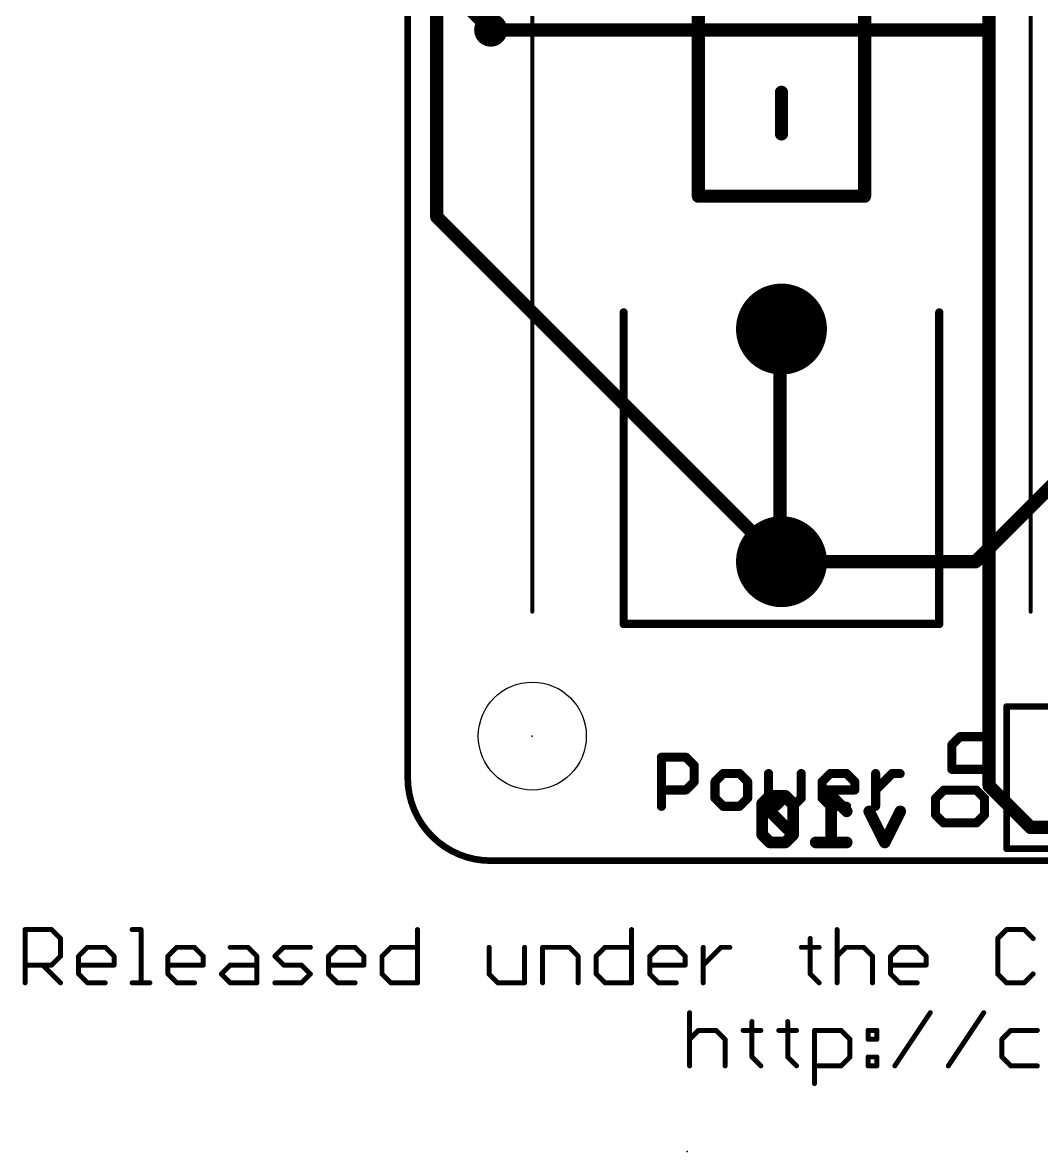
# Model space of a CAD drawing. Extents: x -12 to 102, y -12 to 69.
# Drawn here: x -11.78 to 19.38, y -8.89 to 25.63 of the extents above; entities that cross this region are included whole.
import ezdxf

# ---------------------------------------------------------------- set-up
doc = ezdxf.new("R2010")
doc.units = 0
for name, color, linetype in [('1', 12, 'CONTINUOUS'), ('16', 132, 'CONTINUOUS'), ('17', 110, 'CONTINUOUS'), ('18', 110, 'CONTINUOUS'), ('20', 53, 'CONTINUOUS'), ('21', 41, 'CONTINUOUS'), ('23', 53, 'CONTINUOUS'), ('49', 6, 'CONTINUOUS'), ('51', 53, 'CONTINUOUS')]:
    doc.layers.add(name, color=color, linetype=linetype)

# ---------------------------------------------------------------- blocks, each defined once
blk = doc.blocks.new('ROUNDP')
at = {"const_width": 0.5}
blk.add_lwpolyline([(0, -0.25, 1), (0, 0.25, 1), (0, -0.25)], format="xyb", dxfattribs=at)
blk = doc.blocks.new('ROUNDV')
at = {"const_width": 0.5}
blk.add_lwpolyline([(0, -0.25, 1), (0, 0.25, 1), (0, -0.25)], format="xyb", dxfattribs=at)

msp = doc.modelspace()

# ---------------------------------------------------------------- linework, layer by layer
at = {"layer": '1', "const_width": 0.4064}
for points in [[(17.78, 25.4), (17.78, 33.02)], [(2.54, 25.4), (17.78, 25.4)], [(17.78, 2.286), (17.78, 25.4)], [(19.05, 1.016), (17.78, 2.286)], [(31.75, 1.016), (19.05, 1.016)]]:
    msp.add_lwpolyline(points, dxfattribs=at)
at = {"layer": '1', "const_width": 0.2032}
for points in [[(2.54, 25.5016, 1), (2.54, 25.2984)], [(17.8816, 25.4, 1), (17.6784, 25.4)], [(17.78, 25.2984, 1), (17.78, 25.5016)], [(17.6784, 25.4, 1), (17.8816, 25.4)], [(17.8518, 2.3578, 1), (17.7082, 2.2142)], [(17.6784, 2.286, 1), (17.8816, 2.286)], [(19.05, 1.1176, 1), (19.05, 0.9144)], [(18.9782, 0.9442, 1), (19.1218, 1.0878)]]:
    msp.add_lwpolyline(points, format="xyb", dxfattribs=at)
at = {"layer": '16'}
for points, const_width in [([(0.889, 44.069), (0.889, 19.685)], 0.4064), ([(1.651, 26.289), (2.54, 25.4)], 0.4064), ([(0.889, 19.685), (11.43, 9.144)], 0.4064), ([(17.3666, 9.144), (22.8085, 14.5859)], 0.4064), ([(11.43, 9.144), (17.3666, 9.144)], 0.4064), ([(11.0761, 1.9824), (10.8388, 1.7451)], 0.3556), ([(11.5506, 1.9824), (11.0761, 1.9824)], 0.3556), ([(11.7879, 1.7451), (11.5506, 1.9824)], 0.3556), ([(13.425, 1.5079), (12.9505, 1.9824)], 0.3556), ([(12.9505, 1.9824), (12.9505, 0.5588)], 0.3556), ([(10.8388, 1.7451), (10.8388, 0.7961)], 0.3556), ([(11.7879, 0.7961), (10.8388, 1.7451)], 0.3556), ([(11.7879, 0.7961), (11.7879, 1.7451)], 0.3556), ([(14.5877, 0.5588), (14.1131, 1.5079)], 0.3556), ([(15.0622, 1.5079), (14.5877, 0.5588)], 0.3556), ([(10.8388, 0.7961), (11.0761, 0.5588)], 0.3556), ([(11.0761, 0.5588), (11.5506, 0.5588)], 0.3556), ([(11.5506, 0.5588), (11.7879, 0.7961)], 0.3556), ([(13.425, 0.5588), (12.476, 0.5588)], 0.3556)]:
    msp.add_lwpolyline(points, dxfattribs=dict(at, const_width=const_width))
for points, const_width in [([(2.4682, 25.3282, 1), (2.6118, 25.4718)], 0.2032), ([(0.7874, 19.685, 1), (0.9906, 19.685)], 0.2032), ([(0.9608, 19.7568, 1), (0.8172, 19.6132)], 0.2032), ([(11.43, 9.2456, 1), (11.43, 9.0424)], 0.2032), ([(17.3666, 9.0424, 1), (17.3666, 9.2456)], 0.2032), ([(11.3582, 9.0722, 1), (11.5018, 9.2158)], 0.2032), ([(17.2948, 9.2158, 1), (17.4385, 9.0722)], 0.2032), ([(11.0761, 2.0713, 1), (11.0761, 1.8935)], 0.1778), ([(11.1389, 1.9196, 1), (11.0132, 2.0453)], 0.1778), ([(11.6135, 2.0453, 1), (11.4878, 1.9196)], 0.1778), ([(11.5506, 1.8935, 1), (11.5506, 2.0713)], 0.1778), ([(13.0134, 2.0453, 1), (12.8876, 1.9196)], 0.1778), ([(13.0394, 1.9824, 1), (12.8616, 1.9824)], 0.1778), ([(10.9277, 1.7451, 1), (10.7499, 1.7451)], 0.1778), ([(10.9017, 1.808, 1), (10.776, 1.6823)], 0.1778), ([(10.776, 1.808, 1), (10.9017, 1.6823)], 0.1778), ([(11.8768, 1.7451, 1), (11.699, 1.7451)], 0.1778), ([(11.725, 1.6823, 1), (11.8507, 1.808)], 0.1778), ([(13.3622, 1.445, 1), (13.4879, 1.5707)], 0.1778), ([(14.1926, 1.5476, 1), (14.0336, 1.4681)], 0.1778), ([(15.1417, 1.4681, 1), (14.9827, 1.5476)], 0.1778), ([(10.7499, 0.7961, 1), (10.9277, 0.7961)], 0.1778), ([(10.9017, 0.8589, 1), (10.776, 0.7332)], 0.1778), ([(11.0761, 0.6477, 1), (11.0761, 0.4699)], 0.1778), ([(11.0132, 0.4959, 1), (11.1389, 0.6217)], 0.1778), ([(11.4878, 0.6217, 1), (11.6135, 0.4959)], 0.1778), ([(11.5506, 0.4699, 1), (11.5506, 0.6477)], 0.1778), ([(11.699, 0.7961, 1), (11.8768, 0.7961)], 0.1778), ([(11.8507, 0.7332, 1), (11.725, 0.8589)], 0.1778), ([(11.725, 0.7332, 1), (11.8507, 0.8589)], 0.1778), ([(12.476, 0.6477, 1), (12.476, 0.4699)], 0.1778), ([(13.425, 0.4699, 1), (13.425, 0.6477)], 0.1778), ([(12.8616, 0.5588, 1), (13.0394, 0.5588)], 0.1778), ([(14.5081, 0.5986, 1), (14.6672, 0.519)], 0.1778), ([(14.5081, 0.519, 1), (14.6672, 0.5986)], 0.1778)]:
    msp.add_lwpolyline(points, format="xyb", dxfattribs=dict(at, const_width=const_width))
at = {"layer": '20', "const_width": 0.2032}
for points in [[(0, 66.04), (0, 2.54)], [(2.54, 0), (73.66, 0)]]:
    msp.add_lwpolyline(points, dxfattribs=at)
at = {"layer": '20'}
for points, const_width in [([(0, 2.54, 0.4142), (2.54, 0)], 0.2032), ([(0.0508, 2.54, 1), (-0.0508, 2.54)], 0.1016), ([(-0.0508, 2.54, 1), (0.0508, 2.54)], 0.1016), ([(2.54, 0.0508, 1), (2.54, -0.0508)], 0.1016), ([(2.54, -0.0508, 1), (2.54, 0.0508)], 0.1016)]:
    msp.add_lwpolyline(points, format="xyb", dxfattribs=dict(at, const_width=const_width))
msp.add_circle((3.81, 3.81), 1.651, dxfattribs=at)
at = {"layer": '21'}
for points, const_width in [([(8.89, 46.99), (8.89, 20.32)], 0.4064), ([(13.97, 20.32), (13.97, 46.99)], 0.4064), ([(11.43, 22.225), (11.43, 23.495)], 0.4064), ([(8.89, 20.32), (13.97, 20.32)], 0.4064), ([(6.604, 16.764), (6.604, 7.239)], 0.254), ([(16.256, 7.239), (16.256, 16.764)], 0.254), ([(6.604, 7.239), (16.256, 7.239)], 0.254), ([(29.945, 4.715), (18.315, 4.715)], 0.2032), ([(18.315, 4.715), (18.315, 0.365)], 0.2032), ([(16.6404, 3.5428), (16.8904, 3.7928)], 0.2794), ([(16.8904, 3.7928), (17.6403, 3.7928)], 0.2794), ([(16.6404, 2.7929), (16.6404, 3.5428)], 0.2794), ([(7.7597, 1.6637), (7.7597, 3.1636)], 0.2794), ([(7.7597, 3.1636), (8.5096, 3.1636)], 0.2794), ([(8.5096, 3.1636), (8.7596, 2.9136)], 0.2794), ([(8.7596, 2.9136), (8.7596, 2.4136)], 0.2794), ([(9.6468, 2.6636), (9.3969, 2.4136)], 0.2794), ([(10.1468, 2.6636), (9.6468, 2.6636)], 0.2794), ([(10.3968, 2.4136), (10.1468, 2.6636)], 0.2794), ([(11.034, 2.6636), (11.034, 1.9137)], 0.2794), ([(12.0339, 1.9137), (12.0339, 2.6636)], 0.2794), ([(12.6712, 2.4136), (12.9211, 2.6636)], 0.2794), ([(12.9211, 2.6636), (13.4211, 2.6636)], 0.2794), ([(13.4211, 2.6636), (13.6711, 2.4136)], 0.2794), ([(14.3083, 1.6637), (14.3083, 2.6636)], 0.2794), ([(14.3083, 2.1637), (14.8083, 2.6636)], 0.2794), ([(14.8083, 2.6636), (15.0583, 2.6636)], 0.2794), ([(17.6403, 2.7929), (16.6404, 2.7929)], 0.2794), ([(8.7596, 2.4136), (8.5096, 2.1637)], 0.2794), ([(9.3969, 2.4136), (9.3969, 1.9137)], 0.2794), ([(10.3968, 1.9137), (10.3968, 2.4136)], 0.2794), ([(12.6712, 1.9137), (12.6712, 2.4136)], 0.2794), ([(13.6711, 2.4136), (13.6711, 2.1637)], 0.2794), ([(8.5096, 2.1637), (7.7597, 2.1637)], 0.2794), ([(13.6711, 2.1637), (12.6712, 2.1637)], 0.2794), ([(16.3904, 2.1556), (16.1404, 1.9056)], 0.2794), ([(17.3903, 2.1556), (16.3904, 2.1556)], 0.2794), ([(17.6403, 1.9056), (17.3903, 2.1556)], 0.2794), ([(9.3969, 1.9137), (9.6468, 1.6637)], 0.2794), ([(9.6468, 1.6637), (10.1468, 1.6637)], 0.2794), ([(10.1468, 1.6637), (10.3968, 1.9137)], 0.2794), ([(11.034, 1.9137), (11.284, 1.6637)], 0.2794), ([(11.284, 1.6637), (11.534, 1.9137)], 0.2794), ([(11.534, 1.9137), (11.784, 1.6637)], 0.2794), ([(11.784, 1.6637), (12.0339, 1.9137)], 0.2794), ([(12.9211, 1.6637), (12.6712, 1.9137)], 0.2794), ([(13.4211, 1.6637), (12.9211, 1.6637)], 0.2794), ([(16.1404, 1.9056), (16.1404, 1.4057)], 0.2794), ([(17.6403, 1.4057), (17.6403, 1.9056)], 0.2794), ([(16.1404, 1.4057), (16.3904, 1.1557)], 0.2794), ([(17.3903, 1.1557), (17.6403, 1.4057)], 0.2794), ([(16.3904, 1.1557), (17.3903, 1.1557)], 0.2794), ([(18.315, 0.365), (29.945, 0.365)], 0.2032)]:
    msp.add_lwpolyline(points, dxfattribs=dict(at, const_width=const_width))
for points, const_width in [([(11.5316, 23.495, 1), (11.3284, 23.495)], 0.2032), ([(11.3284, 22.225, 1), (11.5316, 22.225)], 0.2032), ([(8.89, 20.4216, 1), (8.89, 20.2184)], 0.2032), ([(8.7884, 20.32, 1), (8.9916, 20.32)], 0.2032), ([(13.8684, 20.32, 1), (14.0716, 20.32)], 0.2032), ([(13.97, 20.2184, 1), (13.97, 20.4216)], 0.2032), ([(6.6675, 16.764, 1), (6.5405, 16.764)], 0.127), ([(16.3195, 16.764, 1), (16.1925, 16.764)], 0.127), ([(6.604, 7.3025, 1), (6.604, 7.1755)], 0.127), ([(6.5405, 7.239, 1), (6.6675, 7.239)], 0.127), ([(16.1925, 7.239, 1), (16.3195, 7.239)], 0.127), ([(16.256, 7.1755, 1), (16.256, 7.3025)], 0.127), ([(18.315, 4.7658, 1), (18.315, 4.6642)], 0.1016), ([(18.3658, 4.715, 1), (18.2642, 4.715)], 0.1016), ([(16.8904, 3.8626, 1), (16.8904, 3.7229)], 0.1397), ([(16.9398, 3.7434, 1), (16.841, 3.8422)], 0.1397), ([(17.6403, 3.7229, 1), (17.6403, 3.8626)], 0.1397), ([(16.7102, 3.5428, 1), (16.5705, 3.5428)], 0.1397), ([(16.591, 3.5922, 1), (16.6898, 3.4934)], 0.1397), ([(7.8296, 3.1636, 1), (7.6899, 3.1636)], 0.1397), ([(7.7597, 3.2334, 1), (7.7597, 3.0937)], 0.1397), ([(8.559, 3.213, 1), (8.4602, 3.1142)], 0.1397), ([(8.5096, 3.0937, 1), (8.5096, 3.2334)], 0.1397), ([(8.8295, 2.9136, 1), (8.6898, 2.9136)], 0.1397), ([(8.7102, 2.8642, 1), (8.809, 2.963)], 0.1397), ([(9.6468, 2.7335, 1), (9.6468, 2.5938)], 0.1397), ([(9.6962, 2.6142, 1), (9.5974, 2.713)], 0.1397), ([(10.1962, 2.713, 1), (10.0974, 2.6142)], 0.1397), ([(10.1468, 2.5938, 1), (10.1468, 2.7335)], 0.1397), ([(11.1039, 2.6636, 1), (10.9642, 2.6636)], 0.1397), ([(12.1038, 2.6636, 1), (11.9641, 2.6636)], 0.1397), ([(12.9211, 2.7335, 1), (12.9211, 2.5938)], 0.1397), ([(12.9705, 2.6142, 1), (12.8718, 2.713)], 0.1397), ([(13.4705, 2.713, 1), (13.3717, 2.6142)], 0.1397), ([(13.4211, 2.5938, 1), (13.4211, 2.7335)], 0.1397), ([(14.3782, 2.6636, 1), (14.2385, 2.6636)], 0.1397), ([(14.8083, 2.7335, 1), (14.8083, 2.5938)], 0.1397), ([(14.8577, 2.6142, 1), (14.7589, 2.713)], 0.1397), ([(15.0583, 2.5938, 1), (15.0583, 2.7335)], 0.1397), ([(16.5705, 2.7929, 1), (16.7102, 2.7929)], 0.1397), ([(16.6404, 2.8627, 1), (16.6404, 2.723)], 0.1397), ([(17.6403, 2.723, 1), (17.6403, 2.8627)], 0.1397), ([(8.6898, 2.4136, 1), (8.8295, 2.4136)], 0.1397), ([(8.809, 2.3642, 1), (8.7102, 2.463)], 0.1397), ([(9.4667, 2.4136, 1), (9.327, 2.4136)], 0.1397), ([(9.3475, 2.463, 1), (9.4462, 2.3642)], 0.1397), ([(10.4666, 2.4136, 1), (10.3269, 2.4136)], 0.1397), ([(10.3474, 2.3642, 1), (10.4462, 2.463)], 0.1397), ([(12.741, 2.4136, 1), (12.6013, 2.4136)], 0.1397), ([(12.6218, 2.463, 1), (12.7206, 2.3642)], 0.1397), ([(13.7409, 2.4136, 1), (13.6012, 2.4136)], 0.1397), ([(13.6217, 2.3642, 1), (13.7205, 2.463)], 0.1397), ([(7.7597, 2.2335, 1), (7.7597, 2.0938)], 0.1397), ([(8.4602, 2.2131, 1), (8.559, 2.1143)], 0.1397), ([(8.5096, 2.0938, 1), (8.5096, 2.2335)], 0.1397), ([(12.6712, 2.2335, 1), (12.6712, 2.0938)], 0.1397), ([(13.6012, 2.1637, 1), (13.7409, 2.1637)], 0.1397), ([(13.6711, 2.0938, 1), (13.6711, 2.2335)], 0.1397), ([(14.2589, 2.2131, 1), (14.3577, 2.1143)], 0.1397), ([(16.3904, 2.2255, 1), (16.3904, 2.0858)], 0.1397), ([(16.4398, 2.1062, 1), (16.341, 2.205)], 0.1397), ([(17.4397, 2.205, 1), (17.3409, 2.1062)], 0.1397), ([(17.3903, 2.0858, 1), (17.3903, 2.2255)], 0.1397), ([(7.6899, 1.6637, 1), (7.8296, 1.6637)], 0.1397), ([(9.4462, 1.9631, 1), (9.3475, 1.8643)], 0.1397), ([(9.327, 1.9137, 1), (9.4667, 1.9137)], 0.1397), ([(9.6468, 1.7336, 1), (9.6468, 1.5939)], 0.1397), ([(9.5974, 1.6143, 1), (9.6962, 1.7131)], 0.1397), ([(10.0974, 1.7131, 1), (10.1962, 1.6143)], 0.1397), ([(10.1468, 1.5939, 1), (10.1468, 1.7336)], 0.1397), ([(10.3269, 1.9137, 1), (10.4666, 1.9137)], 0.1397), ([(10.4462, 1.8643, 1), (10.3474, 1.9631)], 0.1397), ([(11.0834, 1.9631, 1), (10.9846, 1.8643)], 0.1397), ([(10.9642, 1.9137, 1), (11.1039, 1.9137)], 0.1397), ([(11.2346, 1.7131, 1), (11.3334, 1.6143)], 0.1397), ([(11.2346, 1.6143, 1), (11.3334, 1.7131)], 0.1397), ([(11.5834, 1.9631, 1), (11.4846, 1.8643)], 0.1397), ([(11.5834, 1.8643, 1), (11.4846, 1.9631)], 0.1397), ([(11.7346, 1.7131, 1), (11.8333, 1.6143)], 0.1397), ([(11.7346, 1.6143, 1), (11.8333, 1.7131)], 0.1397), ([(11.9641, 1.9137, 1), (12.1038, 1.9137)], 0.1397), ([(12.0833, 1.8643, 1), (11.9845, 1.9631)], 0.1397), ([(12.7206, 1.9631, 1), (12.6218, 1.8643)], 0.1397), ([(12.6013, 1.9137, 1), (12.741, 1.9137)], 0.1397), ([(12.9211, 1.7336, 1), (12.9211, 1.5939)], 0.1397), ([(12.8718, 1.6143, 1), (12.9705, 1.7131)], 0.1397), ([(13.4211, 1.5939, 1), (13.4211, 1.7336)], 0.1397), ([(14.2385, 1.6637, 1), (14.3782, 1.6637)], 0.1397), ([(16.091, 1.955, 1), (16.1898, 1.8562)], 0.1397), ([(16.2103, 1.9056, 1), (16.0706, 1.9056)], 0.1397), ([(17.7101, 1.9056, 1), (17.5705, 1.9056)], 0.1397), ([(17.5909, 1.8562, 1), (17.6897, 1.955)], 0.1397), ([(16.1898, 1.4551, 1), (16.091, 1.3563)], 0.1397), ([(16.0706, 1.4057, 1), (16.2103, 1.4057)], 0.1397), ([(17.5705, 1.4057, 1), (17.7101, 1.4057)], 0.1397), ([(17.6897, 1.3563, 1), (17.5909, 1.4551)], 0.1397), ([(16.3904, 1.2255, 1), (16.3904, 1.0858)], 0.1397), ([(16.341, 1.1063, 1), (16.4398, 1.2051)], 0.1397), ([(17.3409, 1.2051, 1), (17.4397, 1.1063)], 0.1397), ([(17.3903, 1.0858, 1), (17.3903, 1.2255)], 0.1397), ([(18.315, 0.4158, 1), (18.315, 0.3142)], 0.1016), ([(18.2642, 0.365, 1), (18.3658, 0.365)], 0.1016)]:
    msp.add_lwpolyline(points, format="xyb", dxfattribs=dict(at, const_width=const_width))
at = {"layer": '23'}
for p in [(3.81, 3.81), (8.5435, -8.89)]:
    msp.add_point(p, dxfattribs=at)
at = {"layer": '49', "const_width": 0.4064}
msp.add_lwpolyline([(11.3818, 15.3797), (11.3843, 10.2769)], dxfattribs=at)
at = {"layer": '49', "const_width": 0.2032}
for points in [[(11.4834, 15.3797, 1), (11.2802, 15.3797)], [(11.2827, 10.2769, 1), (11.4859, 10.2769)]]:
    msp.add_lwpolyline(points, format="xyb", dxfattribs=at)
at = {"layer": '51'}
for points, const_width in [([(3.81, 7.62), (3.81, 60.96)], 0.127), ([(19.05, 60.96), (19.05, 7.62)], 0.127), ([(-11.7003, -3.7338), (-11.7003, -2.1068)], 0.1524), ([(-11.7003, -2.1068), (-10.8868, -2.1068)], 0.1524), ([(-10.8868, -2.1068), (-10.6156, -2.378)], 0.1524), ([(-8.4259, -2.1068), (-8.1548, -2.1068)], 0.1524), ([(-8.1548, -2.1068), (-8.1548, -3.7338)], 0.1524), ([(0.2988, -2.1068), (0.2988, -3.7338)], 0.1524), ([(6.8474, -2.1068), (6.8474, -3.7338)], 0.1524), ([(13.1299, -2.1068), (13.1299, -3.7338)], 0.1524), ([(18.3126, -2.1068), (18.0414, -2.378)], 0.1524), ([(18.8549, -2.1068), (18.3126, -2.1068)], 0.1524), ([(19.1261, -2.378), (18.8549, -2.1068)], 0.1524), ([(-10.6156, -2.378), (-10.6156, -2.9203)], 0.1524), ([(12.3097, -2.378), (12.3097, -3.4626)], 0.1524), ([(18.0414, -2.378), (18.0414, -3.4626)], 0.1524), ([(-10.0631, -2.9203), (-9.7919, -2.6491)], 0.1524), ([(-9.7919, -2.6491), (-9.2496, -2.6491)], 0.1524), ([(-9.2496, -2.6491), (-8.9784, -2.9203)], 0.1524), ([(-7.3345, -2.9203), (-7.0633, -2.6491)], 0.1524), ([(-7.0633, -2.6491), (-6.521, -2.6491)], 0.1524), ([(-6.521, -2.6491), (-6.2498, -2.9203)], 0.1524), ([(-5.4262, -2.6491), (-4.8839, -2.6491)], 0.1524), ([(-4.8839, -2.6491), (-4.6127, -2.9203)], 0.1524), ([(-4.0602, -2.9203), (-3.789, -2.6491)], 0.1524), ([(-3.789, -2.6491), (-2.9755, -2.6491)], 0.1524), ([(-2.423, -2.9203), (-2.1519, -2.6491)], 0.1524), ([(-2.1519, -2.6491), (-1.6095, -2.6491)], 0.1524), ([(-1.6095, -2.6491), (-1.3384, -2.9203)], 0.1524), ([(-0.7859, -2.9203), (-0.5147, -2.6491)], 0.1524), ([(-0.5147, -2.6491), (0.2988, -2.6491)], 0.1524), ([(2.4884, -2.6491), (2.4884, -3.4626)], 0.1524), ([(3.5731, -3.7338), (3.5731, -2.6491)], 0.1524), ([(4.1256, -3.7338), (4.1256, -2.6491)], 0.1524), ([(4.1256, -2.6491), (4.9391, -2.6491)], 0.1524), ([(4.9391, -2.6491), (5.2102, -2.9203)], 0.1524), ([(5.7627, -2.9203), (6.0339, -2.6491)], 0.1524), ([(6.0339, -2.6491), (6.8474, -2.6491)], 0.1524), ([(7.3999, -2.9203), (7.6711, -2.6491)], 0.1524), ([(7.6711, -2.6491), (8.2134, -2.6491)], 0.1524), ([(8.2134, -2.6491), (8.4846, -2.9203)], 0.1524), ([(9.0371, -3.7338), (9.0371, -2.6491)], 0.1524), ([(9.0371, -3.1915), (9.5794, -2.6491)], 0.1524), ([(9.5794, -2.6491), (9.8506, -2.6491)], 0.1524), ([(12.0385, -2.6491), (12.5808, -2.6491)], 0.1524), ([(13.1299, -2.9203), (13.4011, -2.6491)], 0.1524), ([(13.4011, -2.6491), (13.9434, -2.6491)], 0.1524), ([(13.9434, -2.6491), (14.2146, -2.9203)], 0.1524), ([(14.7671, -2.9203), (15.0383, -2.6491)], 0.1524), ([(15.0383, -2.6491), (15.5806, -2.6491)], 0.1524), ([(15.5806, -2.6491), (15.8518, -2.9203)], 0.1524), ([(-10.6156, -2.9203), (-10.8868, -3.1915)], 0.1524), ([(-10.0631, -3.4626), (-10.0631, -2.9203)], 0.1524), ([(-8.9784, -2.9203), (-8.9784, -3.1915)], 0.1524), ([(-7.3345, -3.4626), (-7.3345, -2.9203)], 0.1524), ([(-6.2498, -2.9203), (-6.2498, -3.1915)], 0.1524), ([(-4.6127, -2.9203), (-4.6127, -3.7338)], 0.1524), ([(-3.789, -3.1915), (-4.0602, -2.9203)], 0.1524), ([(-2.423, -3.4626), (-2.423, -2.9203)], 0.1524), ([(-1.3384, -2.9203), (-1.3384, -3.1915)], 0.1524), ([(-0.7859, -3.4626), (-0.7859, -2.9203)], 0.1524), ([(5.2102, -2.9203), (5.2102, -3.7338)], 0.1524), ([(5.7627, -3.4626), (5.7627, -2.9203)], 0.1524), ([(7.3999, -3.4626), (7.3999, -2.9203)], 0.1524), ([(8.4846, -2.9203), (8.4846, -3.1915)], 0.1524), ([(14.2146, -2.9203), (14.2146, -3.7338)], 0.1524), ([(14.7671, -3.4626), (14.7671, -2.9203)], 0.1524), ([(15.8518, -2.9203), (15.8518, -3.1915)], 0.1524), ([(-10.8868, -3.1915), (-11.7003, -3.1915)], 0.1524), ([(-11.1579, -3.1915), (-10.6156, -3.7338)], 0.1524), ([(-8.9784, -3.1915), (-10.0631, -3.1915)], 0.1524), ([(-9.7919, -3.7338), (-10.0631, -3.4626)], 0.1524), ([(-6.2498, -3.1915), (-7.3345, -3.1915)], 0.1524), ([(-7.0633, -3.7338), (-7.3345, -3.4626)], 0.1524), ([(-5.6974, -3.4626), (-5.4262, -3.1915)], 0.1524), ([(-5.4262, -3.7338), (-5.6974, -3.4626)], 0.1524), ([(-5.4262, -3.1915), (-4.6127, -3.1915)], 0.1524), ([(-3.2467, -3.1915), (-3.789, -3.1915)], 0.1524), ([(-2.9755, -3.4626), (-3.2467, -3.1915)], 0.1524), ([(-3.2467, -3.7338), (-2.9755, -3.4626)], 0.1524), ([(-1.3384, -3.1915), (-2.423, -3.1915)], 0.1524), ([(-2.1519, -3.7338), (-2.423, -3.4626)], 0.1524), ([(-0.5147, -3.7338), (-0.7859, -3.4626)], 0.1524), ([(2.4884, -3.4626), (2.7596, -3.7338)], 0.1524), ([(6.0339, -3.7338), (5.7627, -3.4626)], 0.1524), ([(8.4846, -3.1915), (7.3999, -3.1915)], 0.1524), ([(7.6711, -3.7338), (7.3999, -3.4626)], 0.1524), ([(12.3097, -3.4626), (12.5808, -3.7338)], 0.1524), ([(15.8518, -3.1915), (14.7671, -3.1915)], 0.1524), ([(15.0383, -3.7338), (14.7671, -3.4626)], 0.1524), ([(18.0414, -3.4626), (18.3126, -3.7338)], 0.1524), ([(18.8549, -3.7338), (19.1261, -3.4626)], 0.1524), ([(-9.2496, -3.7338), (-9.7919, -3.7338)], 0.1524), ([(-8.4259, -3.7338), (-7.8836, -3.7338)], 0.1524), ([(-6.521, -3.7338), (-7.0633, -3.7338)], 0.1524), ([(-4.6127, -3.7338), (-5.4262, -3.7338)], 0.1524), ([(-4.0602, -3.7338), (-3.2467, -3.7338)], 0.1524), ([(-1.6095, -3.7338), (-2.1519, -3.7338)], 0.1524), ([(0.2988, -3.7338), (-0.5147, -3.7338)], 0.1524), ([(2.7596, -3.7338), (3.5731, -3.7338)], 0.1524), ([(6.8474, -3.7338), (6.0339, -3.7338)], 0.1524), ([(8.2134, -3.7338), (7.6711, -3.7338)], 0.1524), ([(15.5806, -3.7338), (15.0383, -3.7338)], 0.1524), ([(18.3126, -3.7338), (18.8549, -3.7338)], 0.1524), ([(8.6197, -4.6468), (8.6197, -6.2738)], 0.1524), ([(14.8955, -6.2738), (15.9802, -4.6468)], 0.1524), ([(16.5327, -6.2738), (17.6173, -4.6468)], 0.1524), ([(8.6197, -5.4603), (8.8909, -5.1891)], 0.1524), ([(8.8909, -5.1891), (9.4332, -5.1891)], 0.1524), ([(9.4332, -5.1891), (9.7044, -5.4603)], 0.1524), ([(10.2569, -5.1891), (10.7992, -5.1891)], 0.1524), ([(10.5281, -4.918), (10.5281, -6.0026)], 0.1524), ([(11.3483, -5.1891), (11.8907, -5.1891)], 0.1524), ([(11.6195, -4.918), (11.6195, -6.0026)], 0.1524), ([(12.4398, -6.8161), (12.4398, -5.1891)], 0.1524), ([(12.4398, -5.1891), (13.2533, -5.1891)], 0.1524), ([(13.2533, -5.1891), (13.5244, -5.4603)], 0.1524), ([(14.0769, -5.1891), (14.3481, -5.1891)], 0.1524), ([(14.0769, -5.4603), (14.0769, -5.1891)], 0.1524), ([(14.3481, -5.1891), (14.3481, -5.4603)], 0.1524), ([(18.441, -5.1891), (18.1698, -5.4603)], 0.1524), ([(19.2545, -5.1891), (18.441, -5.1891)], 0.1524), ([(9.7044, -5.4603), (9.7044, -6.2738)], 0.1524), ([(13.5244, -5.4603), (13.5244, -6.0026)], 0.1524), ([(14.3481, -5.4603), (14.0769, -5.4603)], 0.1524), ([(18.1698, -5.4603), (18.1698, -6.0026)], 0.1524), ([(10.5281, -6.0026), (10.7992, -6.2738)], 0.1524), ([(11.6195, -6.0026), (11.8907, -6.2738)], 0.1524), ([(13.2533, -6.2738), (12.4398, -6.2738)], 0.1524), ([(13.5244, -6.0026), (13.2533, -6.2738)], 0.1524), ([(14.0769, -6.0026), (14.3481, -6.0026)], 0.1524), ([(14.0769, -6.2738), (14.0769, -6.0026)], 0.1524), ([(14.3481, -6.2738), (14.0769, -6.2738)], 0.1524), ([(14.3481, -6.0026), (14.3481, -6.2738)], 0.1524), ([(18.1698, -6.0026), (18.441, -6.2738)], 0.1524), ([(18.441, -6.2738), (19.2545, -6.2738)], 0.1524)]:
    msp.add_lwpolyline(points, dxfattribs=dict(at, const_width=const_width))
for points, const_width in [([(3.7782, 7.62, 1), (3.8418, 7.62)], 0.0635), ([(19.0183, 7.62, 1), (19.0817, 7.62)], 0.0635), ([(-11.6622, -2.1068, 1), (-11.7384, -2.1068)], 0.0762), ([(-11.7003, -2.0687, 1), (-11.7003, -2.1449)], 0.0762), ([(-10.8598, -2.0799, 1), (-10.9137, -2.1338)], 0.0762), ([(-10.8868, -2.1449, 1), (-10.8868, -2.0687)], 0.0762), ([(-8.4259, -2.0687, 1), (-8.4259, -2.1449)], 0.0762), ([(-8.1167, -2.1068, 1), (-8.1929, -2.1068)], 0.0762), ([(-8.1548, -2.1449, 1), (-8.1548, -2.0687)], 0.0762), ([(0.3369, -2.1068, 1), (0.2607, -2.1068)], 0.0762), ([(6.8855, -2.1068, 1), (6.8093, -2.1068)], 0.0762), ([(13.168, -2.1068, 1), (13.0918, -2.1068)], 0.0762), ([(18.3126, -2.0687, 1), (18.3126, -2.1449)], 0.0762), ([(18.3395, -2.1338, 1), (18.2856, -2.0799)], 0.0762), ([(18.8818, -2.0799, 1), (18.828, -2.1338)], 0.0762), ([(18.8549, -2.1449, 1), (18.8549, -2.0687)], 0.0762), ([(-10.5775, -2.378, 1), (-10.6537, -2.378)], 0.0762), ([(-10.6425, -2.4049, 1), (-10.5887, -2.351)], 0.0762), ([(12.3478, -2.378, 1), (12.2716, -2.378)], 0.0762), ([(18.0795, -2.378, 1), (18.0033, -2.378)], 0.0762), ([(18.0145, -2.351, 1), (18.0684, -2.4049)], 0.0762), ([(19.0991, -2.4049, 1), (19.153, -2.351)], 0.0762), ([(-9.7919, -2.611, 1), (-9.7919, -2.6872)], 0.0762), ([(-9.765, -2.6761, 1), (-9.8189, -2.6222)], 0.0762), ([(-9.2227, -2.6222, 1), (-9.2765, -2.6761)], 0.0762), ([(-9.2496, -2.6872, 1), (-9.2496, -2.611)], 0.0762), ([(-7.0633, -2.611, 1), (-7.0633, -2.6872)], 0.0762), ([(-7.0364, -2.6761, 1), (-7.0903, -2.6222)], 0.0762), ([(-6.4941, -2.6222, 1), (-6.548, -2.6761)], 0.0762), ([(-6.521, -2.6872, 1), (-6.521, -2.611)], 0.0762), ([(-5.4262, -2.611, 1), (-5.4262, -2.6872)], 0.0762), ([(-4.8569, -2.6222, 1), (-4.9108, -2.6761)], 0.0762), ([(-4.8839, -2.6872, 1), (-4.8839, -2.611)], 0.0762), ([(-3.789, -2.611, 1), (-3.789, -2.6872)], 0.0762), ([(-3.7621, -2.6761, 1), (-3.816, -2.6222)], 0.0762), ([(-2.9755, -2.6872, 1), (-2.9755, -2.611)], 0.0762), ([(-2.1519, -2.611, 1), (-2.1519, -2.6872)], 0.0762), ([(-2.1249, -2.6761, 1), (-2.1788, -2.6222)], 0.0762), ([(-1.5826, -2.6222, 1), (-1.6365, -2.6761)], 0.0762), ([(-1.6095, -2.6872, 1), (-1.6095, -2.611)], 0.0762), ([(-0.5147, -2.611, 1), (-0.5147, -2.6872)], 0.0762), ([(-0.4878, -2.6761, 1), (-0.5417, -2.6222)], 0.0762), ([(0.2988, -2.6872, 1), (0.2988, -2.611)], 0.0762), ([(2.5265, -2.6491, 1), (2.4503, -2.6491)], 0.0762), ([(3.6112, -2.6491, 1), (3.535, -2.6491)], 0.0762), ([(4.1637, -2.6491, 1), (4.0875, -2.6491)], 0.0762), ([(4.1256, -2.611, 1), (4.1256, -2.6872)], 0.0762), ([(4.966, -2.6222, 1), (4.9121, -2.6761)], 0.0762), ([(4.9391, -2.6872, 1), (4.9391, -2.611)], 0.0762), ([(6.0339, -2.611, 1), (6.0339, -2.6872)], 0.0762), ([(6.0608, -2.6761, 1), (6.007, -2.6222)], 0.0762), ([(6.8474, -2.6872, 1), (6.8474, -2.611)], 0.0762), ([(7.6711, -2.611, 1), (7.6711, -2.6872)], 0.0762), ([(7.698, -2.6761, 1), (7.6441, -2.6222)], 0.0762), ([(8.2403, -2.6222, 1), (8.1865, -2.6761)], 0.0762), ([(8.2134, -2.6872, 1), (8.2134, -2.611)], 0.0762), ([(9.0752, -2.6491, 1), (8.999, -2.6491)], 0.0762), ([(9.5794, -2.611, 1), (9.5794, -2.6872)], 0.0762), ([(9.6063, -2.6761, 1), (9.5524, -2.6222)], 0.0762), ([(9.8506, -2.6872, 1), (9.8506, -2.611)], 0.0762), ([(12.0385, -2.611, 1), (12.0385, -2.6872)], 0.0762), ([(12.5808, -2.6872, 1), (12.5808, -2.611)], 0.0762), ([(13.4011, -2.611, 1), (13.4011, -2.6872)], 0.0762), ([(13.4281, -2.6761, 1), (13.3742, -2.6222)], 0.0762), ([(13.9704, -2.6222, 1), (13.9165, -2.6761)], 0.0762), ([(13.9434, -2.6872, 1), (13.9434, -2.611)], 0.0762), ([(15.0383, -2.611, 1), (15.0383, -2.6872)], 0.0762), ([(15.0652, -2.6761, 1), (15.0113, -2.6222)], 0.0762), ([(15.6075, -2.6222, 1), (15.5537, -2.6761)], 0.0762), ([(15.5806, -2.6872, 1), (15.5806, -2.611)], 0.0762), ([(-10.6537, -2.9203, 1), (-10.5775, -2.9203)], 0.0762), ([(-10.5887, -2.9472, 1), (-10.6425, -2.8934)], 0.0762), ([(-10.025, -2.9203, 1), (-10.1012, -2.9203)], 0.0762), ([(-10.09, -2.8934, 1), (-10.0362, -2.9472)], 0.0762), ([(-8.9403, -2.9203, 1), (-9.0165, -2.9203)], 0.0762), ([(-9.0054, -2.9472, 1), (-8.9515, -2.8934)], 0.0762), ([(-7.2964, -2.9203, 1), (-7.3726, -2.9203)], 0.0762), ([(-7.3614, -2.8934, 1), (-7.3076, -2.9472)], 0.0762), ([(-6.2117, -2.9203, 1), (-6.2879, -2.9203)], 0.0762), ([(-6.2768, -2.9472, 1), (-6.2229, -2.8934)], 0.0762), ([(-4.5746, -2.9203, 1), (-4.6508, -2.9203)], 0.0762), ([(-4.6396, -2.9472, 1), (-4.5857, -2.8934)], 0.0762), ([(-4.0333, -2.8934, 1), (-4.0871, -2.9472)], 0.0762), ([(-4.0871, -2.8934, 1), (-4.0333, -2.9472)], 0.0762), ([(-2.3849, -2.9203, 1), (-2.4611, -2.9203)], 0.0762), ([(-2.45, -2.8934, 1), (-2.3961, -2.9472)], 0.0762), ([(-1.3003, -2.9203, 1), (-1.3765, -2.9203)], 0.0762), ([(-1.3653, -2.9472, 1), (-1.3114, -2.8934)], 0.0762), ([(-0.7478, -2.9203, 1), (-0.824, -2.9203)], 0.0762), ([(-0.8128, -2.8934, 1), (-0.7589, -2.9472)], 0.0762), ([(5.2483, -2.9203, 1), (5.1721, -2.9203)], 0.0762), ([(5.1833, -2.9472, 1), (5.2372, -2.8934)], 0.0762), ([(5.8008, -2.9203, 1), (5.7246, -2.9203)], 0.0762), ([(5.7358, -2.8934, 1), (5.7897, -2.9472)], 0.0762), ([(7.438, -2.9203, 1), (7.3618, -2.9203)], 0.0762), ([(7.373, -2.8934, 1), (7.4268, -2.9472)], 0.0762), ([(8.5227, -2.9203, 1), (8.4465, -2.9203)], 0.0762), ([(8.4576, -2.9472, 1), (8.5115, -2.8934)], 0.0762), ([(13.103, -2.8934, 1), (13.1569, -2.9472)], 0.0762), ([(14.2527, -2.9203, 1), (14.1765, -2.9203)], 0.0762), ([(14.1877, -2.9472, 1), (14.2415, -2.8934)], 0.0762), ([(14.8052, -2.9203, 1), (14.729, -2.9203)], 0.0762), ([(14.7402, -2.8934, 1), (14.794, -2.9472)], 0.0762), ([(15.8899, -2.9203, 1), (15.8137, -2.9203)], 0.0762), ([(15.8248, -2.9472, 1), (15.8787, -2.8934)], 0.0762), ([(-11.7003, -3.1534, 1), (-11.7003, -3.2296)], 0.0762), ([(-11.131, -3.1645, 1), (-11.1849, -3.2184)], 0.0762), ([(-10.9137, -3.1645, 1), (-10.8598, -3.2184)], 0.0762), ([(-10.8868, -3.2296, 1), (-10.8868, -3.1534)], 0.0762), ([(-10.0631, -3.1534, 1), (-10.0631, -3.2296)], 0.0762), ([(-10.0362, -3.4357, 1), (-10.09, -3.4896)], 0.0762), ([(-10.1012, -3.4626, 1), (-10.025, -3.4626)], 0.0762), ([(-9.0165, -3.1915, 1), (-8.9403, -3.1915)], 0.0762), ([(-8.9784, -3.2296, 1), (-8.9784, -3.1534)], 0.0762), ([(-7.3345, -3.1534, 1), (-7.3345, -3.2296)], 0.0762), ([(-7.3076, -3.4357, 1), (-7.3614, -3.4896)], 0.0762), ([(-7.3726, -3.4626, 1), (-7.2964, -3.4626)], 0.0762), ([(-6.2879, -3.1915, 1), (-6.2117, -3.1915)], 0.0762), ([(-6.2498, -3.2296, 1), (-6.2498, -3.1534)], 0.0762), ([(-5.6704, -3.4357, 1), (-5.7243, -3.4896)], 0.0762), ([(-5.7243, -3.4357, 1), (-5.6704, -3.4896)], 0.0762), ([(-5.4262, -3.1534, 1), (-5.4262, -3.2296)], 0.0762), ([(-5.3992, -3.2184, 1), (-5.4531, -3.1645)], 0.0762), ([(-4.6127, -3.2296, 1), (-4.6127, -3.1534)], 0.0762), ([(-3.789, -3.1534, 1), (-3.789, -3.2296)], 0.0762), ([(-3.816, -3.2184, 1), (-3.7621, -3.1645)], 0.0762), ([(-3.2198, -3.1645, 1), (-3.2736, -3.2184)], 0.0762), ([(-3.2467, -3.2296, 1), (-3.2467, -3.1534)], 0.0762), ([(-2.9486, -3.4896, 1), (-3.0025, -3.4357)], 0.0762), ([(-3.0025, -3.4896, 1), (-2.9486, -3.4357)], 0.0762), ([(-2.3961, -3.4357, 1), (-2.45, -3.4896)], 0.0762), ([(-2.423, -3.1534, 1), (-2.423, -3.2296)], 0.0762), ([(-2.4611, -3.4626, 1), (-2.3849, -3.4626)], 0.0762), ([(-1.3765, -3.1915, 1), (-1.3003, -3.1915)], 0.0762), ([(-1.3384, -3.2296, 1), (-1.3384, -3.1534)], 0.0762), ([(-0.7589, -3.4357, 1), (-0.8128, -3.4896)], 0.0762), ([(-0.824, -3.4626, 1), (-0.7478, -3.4626)], 0.0762), ([(2.5154, -3.4357, 1), (2.4615, -3.4896)], 0.0762), ([(2.4503, -3.4626, 1), (2.5265, -3.4626)], 0.0762), ([(5.7897, -3.4357, 1), (5.7358, -3.4896)], 0.0762), ([(5.7246, -3.4626, 1), (5.8008, -3.4626)], 0.0762), ([(7.3999, -3.1534, 1), (7.3999, -3.2296)], 0.0762), ([(7.4268, -3.4357, 1), (7.373, -3.4896)], 0.0762), ([(7.3618, -3.4626, 1), (7.438, -3.4626)], 0.0762), ([(8.4465, -3.1915, 1), (8.5227, -3.1915)], 0.0762), ([(8.4846, -3.2296, 1), (8.4846, -3.1534)], 0.0762), ([(9.0101, -3.1645, 1), (9.064, -3.2184)], 0.0762), ([(12.3366, -3.4357, 1), (12.2827, -3.4896)], 0.0762), ([(12.2716, -3.4626, 1), (12.3478, -3.4626)], 0.0762), ([(14.7671, -3.1534, 1), (14.7671, -3.2296)], 0.0762), ([(14.794, -3.4357, 1), (14.7402, -3.4896)], 0.0762), ([(14.729, -3.4626, 1), (14.8052, -3.4626)], 0.0762), ([(15.8137, -3.1915, 1), (15.8899, -3.1915)], 0.0762), ([(15.8518, -3.2296, 1), (15.8518, -3.1534)], 0.0762), ([(18.0684, -3.4357, 1), (18.0145, -3.4896)], 0.0762), ([(18.0033, -3.4626, 1), (18.0795, -3.4626)], 0.0762), ([(19.153, -3.4896, 1), (19.0991, -3.4357)], 0.0762), ([(-11.7384, -3.7338, 1), (-11.6622, -3.7338)], 0.0762), ([(-10.6425, -3.7607, 1), (-10.5887, -3.7069)], 0.0762), ([(-9.7919, -3.6957, 1), (-9.7919, -3.7719)], 0.0762), ([(-9.8189, -3.7607, 1), (-9.765, -3.7069)], 0.0762), ([(-9.2496, -3.7719, 1), (-9.2496, -3.6957)], 0.0762), ([(-8.4259, -3.6957, 1), (-8.4259, -3.7719)], 0.0762), ([(-8.1929, -3.7338, 1), (-8.1167, -3.7338)], 0.0762), ([(-7.8836, -3.7719, 1), (-7.8836, -3.6957)], 0.0762), ([(-7.0633, -3.6957, 1), (-7.0633, -3.7719)], 0.0762), ([(-7.0903, -3.7607, 1), (-7.0364, -3.7069)], 0.0762), ([(-6.521, -3.7719, 1), (-6.521, -3.6957)], 0.0762), ([(-5.4262, -3.6957, 1), (-5.4262, -3.7719)], 0.0762), ([(-5.4531, -3.7607, 1), (-5.3992, -3.7069)], 0.0762), ([(-4.6508, -3.7338, 1), (-4.5746, -3.7338)], 0.0762), ([(-4.6127, -3.7719, 1), (-4.6127, -3.6957)], 0.0762), ([(-4.0602, -3.6957, 1), (-4.0602, -3.7719)], 0.0762), ([(-3.2736, -3.7069, 1), (-3.2198, -3.7607)], 0.0762), ([(-3.2467, -3.7719, 1), (-3.2467, -3.6957)], 0.0762), ([(-2.1519, -3.6957, 1), (-2.1519, -3.7719)], 0.0762), ([(-2.1788, -3.7607, 1), (-2.1249, -3.7069)], 0.0762), ([(-1.6095, -3.7719, 1), (-1.6095, -3.6957)], 0.0762), ([(-0.5147, -3.6957, 1), (-0.5147, -3.7719)], 0.0762), ([(-0.5417, -3.7607, 1), (-0.4878, -3.7069)], 0.0762), ([(0.2607, -3.7338, 1), (0.3369, -3.7338)], 0.0762), ([(0.2988, -3.7719, 1), (0.2988, -3.6957)], 0.0762), ([(2.7596, -3.6957, 1), (2.7596, -3.7719)], 0.0762), ([(2.7327, -3.7607, 1), (2.7865, -3.7069)], 0.0762), ([(3.535, -3.7338, 1), (3.6112, -3.7338)], 0.0762), ([(3.5731, -3.7719, 1), (3.5731, -3.6957)], 0.0762), ([(4.0875, -3.7338, 1), (4.1637, -3.7338)], 0.0762), ([(5.1721, -3.7338, 1), (5.2483, -3.7338)], 0.0762), ([(6.0339, -3.6957, 1), (6.0339, -3.7719)], 0.0762), ([(6.007, -3.7607, 1), (6.0608, -3.7069)], 0.0762), ([(6.8093, -3.7338, 1), (6.8855, -3.7338)], 0.0762), ([(6.8474, -3.7719, 1), (6.8474, -3.6957)], 0.0762), ([(7.6711, -3.6957, 1), (7.6711, -3.7719)], 0.0762), ([(7.6441, -3.7607, 1), (7.698, -3.7069)], 0.0762), ([(8.2134, -3.7719, 1), (8.2134, -3.6957)], 0.0762), ([(8.999, -3.7338, 1), (9.0752, -3.7338)], 0.0762), ([(12.5539, -3.7607, 1), (12.6078, -3.7069)], 0.0762), ([(13.0918, -3.7338, 1), (13.168, -3.7338)], 0.0762), ([(14.1765, -3.7338, 1), (14.2527, -3.7338)], 0.0762), ([(15.0383, -3.6957, 1), (15.0383, -3.7719)], 0.0762), ([(15.0113, -3.7607, 1), (15.0652, -3.7069)], 0.0762), ([(15.5806, -3.7719, 1), (15.5806, -3.6957)], 0.0762), ([(18.3126, -3.6957, 1), (18.3126, -3.7719)], 0.0762), ([(18.2856, -3.7607, 1), (18.3395, -3.7069)], 0.0762), ([(18.828, -3.7069, 1), (18.8818, -3.7607)], 0.0762), ([(18.8549, -3.7719, 1), (18.8549, -3.6957)], 0.0762), ([(8.6578, -4.6468, 1), (8.5816, -4.6468)], 0.0762), ([(16.0119, -4.6679, 1), (15.9485, -4.6257)], 0.0762), ([(17.649, -4.6679, 1), (17.5856, -4.6257)], 0.0762), ([(8.8909, -5.151, 1), (8.8909, -5.2272)], 0.0762), ([(8.9178, -5.2161, 1), (8.864, -5.1622)], 0.0762), ([(9.4602, -5.1622, 1), (9.4063, -5.2161)], 0.0762), ([(9.4332, -5.2272, 1), (9.4332, -5.151)], 0.0762), ([(10.2569, -5.151, 1), (10.2569, -5.2272)], 0.0762), ([(10.5662, -4.918, 1), (10.49, -4.918)], 0.0762), ([(10.7992, -5.2272, 1), (10.7992, -5.151)], 0.0762), ([(11.3483, -5.151, 1), (11.3483, -5.2272)], 0.0762), ([(11.6576, -4.918, 1), (11.5814, -4.918)], 0.0762), ([(11.8907, -5.2272, 1), (11.8907, -5.151)], 0.0762), ([(12.4779, -5.1891, 1), (12.4017, -5.1891)], 0.0762), ([(12.4398, -5.151, 1), (12.4398, -5.2272)], 0.0762), ([(13.2802, -5.1622, 1), (13.2263, -5.2161)], 0.0762), ([(13.2533, -5.2272, 1), (13.2533, -5.151)], 0.0762), ([(14.0769, -5.151, 1), (14.0769, -5.2272)], 0.0762), ([(14.115, -5.1891, 1), (14.0388, -5.1891)], 0.0762), ([(14.3862, -5.1891, 1), (14.31, -5.1891)], 0.0762), ([(14.3481, -5.2272, 1), (14.3481, -5.151)], 0.0762), ([(18.441, -5.151, 1), (18.441, -5.2272)], 0.0762), ([(18.4679, -5.2161, 1), (18.414, -5.1622)], 0.0762), ([(19.2545, -5.2272, 1), (19.2545, -5.151)], 0.0762), ([(8.5928, -5.4334, 1), (8.6467, -5.4872)], 0.0762), ([(9.7425, -5.4603, 1), (9.6663, -5.4603)], 0.0762), ([(9.6775, -5.4872, 1), (9.7313, -5.4334)], 0.0762), ([(13.5625, -5.4603, 1), (13.4863, -5.4603)], 0.0762), ([(13.4975, -5.4872, 1), (13.5514, -5.4334)], 0.0762), ([(14.0769, -5.4222, 1), (14.0769, -5.4984)], 0.0762), ([(14.0388, -5.4603, 1), (14.115, -5.4603)], 0.0762), ([(14.31, -5.4603, 1), (14.3862, -5.4603)], 0.0762), ([(14.3481, -5.4984, 1), (14.3481, -5.4222)], 0.0762), ([(18.2079, -5.4603, 1), (18.1317, -5.4603)], 0.0762), ([(18.1429, -5.4334, 1), (18.1968, -5.4872)], 0.0762), ([(10.555, -5.9757, 1), (10.5011, -6.0296)], 0.0762), ([(10.49, -6.0026, 1), (10.5662, -6.0026)], 0.0762), ([(10.7723, -6.3007, 1), (10.8262, -6.2469)], 0.0762), ([(11.6464, -5.9757, 1), (11.5926, -6.0296)], 0.0762), ([(11.5814, -6.0026, 1), (11.6576, -6.0026)], 0.0762), ([(11.8637, -6.3007, 1), (11.9176, -6.2469)], 0.0762), ([(12.4398, -6.2357, 1), (12.4398, -6.3119)], 0.0762), ([(13.2263, -6.2469, 1), (13.2802, -6.3007)], 0.0762), ([(13.2533, -6.3119, 1), (13.2533, -6.2357)], 0.0762), ([(13.4863, -6.0026, 1), (13.5625, -6.0026)], 0.0762), ([(13.5514, -6.0296, 1), (13.4975, -5.9757)], 0.0762), ([(14.0769, -5.9645, 1), (14.0769, -6.0407)], 0.0762), ([(14.115, -6.0026, 1), (14.0388, -6.0026)], 0.0762), ([(14.0769, -6.2357, 1), (14.0769, -6.3119)], 0.0762), ([(14.3862, -6.0026, 1), (14.31, -6.0026)], 0.0762), ([(14.3481, -6.0407, 1), (14.3481, -5.9645)], 0.0762), ([(14.3481, -6.3119, 1), (14.3481, -6.2357)], 0.0762), ([(18.1968, -5.9757, 1), (18.1429, -6.0296)], 0.0762), ([(18.1317, -6.0026, 1), (18.2079, -6.0026)], 0.0762), ([(18.441, -6.2357, 1), (18.441, -6.3119)], 0.0762), ([(18.414, -6.3007, 1), (18.4679, -6.2469)], 0.0762), ([(19.2545, -6.3119, 1), (19.2545, -6.2357)], 0.0762), ([(8.5816, -6.2738, 1), (8.6578, -6.2738)], 0.0762), ([(9.6663, -6.2738, 1), (9.7425, -6.2738)], 0.0762), ([(14.0388, -6.2738, 1), (14.115, -6.2738)], 0.0762), ([(14.31, -6.2738, 1), (14.3862, -6.2738)], 0.0762), ([(14.8638, -6.2527, 1), (14.9272, -6.2949)], 0.0762), ([(16.501, -6.2527, 1), (16.5644, -6.2949)], 0.0762), ([(12.4017, -6.8161, 1), (12.4779, -6.8161)], 0.0762)]:
    msp.add_lwpolyline(points, format="xyb", dxfattribs=dict(at, const_width=const_width))

# ---------------------------------------------------------------- block references
at = {"layer": '17', "xscale": 2.7813, "yscale": 2.7813, "rotation": 270}
for p in [(11.43, 16.256), (11.43, 16.256), (11.43, 9.144), (11.43, 9.144)]:
    msp.add_blockref('ROUNDP', p, dxfattribs=at)
at = {"layer": '18', "xscale": 1.016, "yscale": 1.016}
msp.add_blockref('ROUNDV', (2.54, 25.4), dxfattribs=at)
msp.add_blockref('ROUNDV', (2.54, 25.4), dxfattribs=at)

doc.saveas('drawing.dxf')
